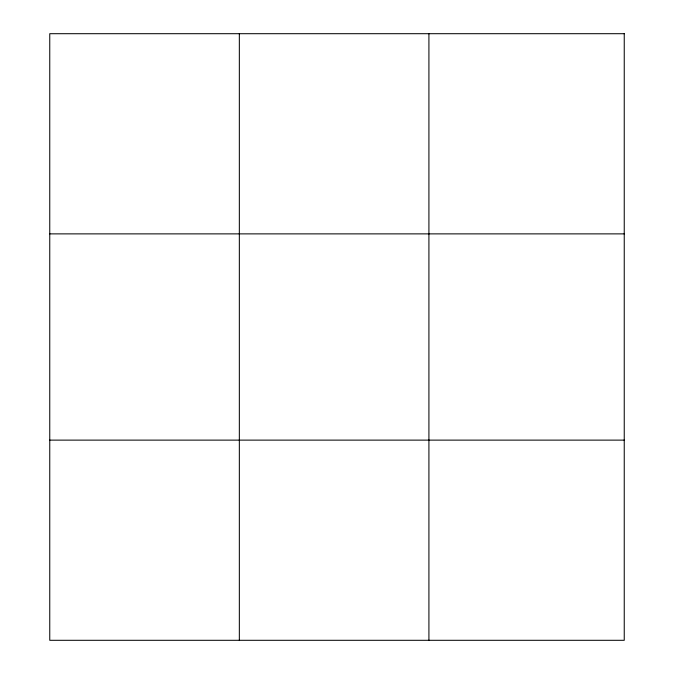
<?xml version="1.0" encoding="UTF-8"?>
<svg xmlns="http://www.w3.org/2000/svg" width="674" height="674" viewBox="0 0 674 674"><rect width="100%" height="100%" fill="white"/><g stroke="black" fill="none" stroke-linecap="round" stroke-linejoin="round"><path stroke-width="1.01" d="M239.337 33.7L239.337 640.3M428.917 33.7L428.917 640.3M49.758 233.878L624.242 233.878M49.758 440.122L624.242 440.122M624.242 33.7L624.242 640.3L49.758 640.3L49.758 33.7L624.242 33.7"/></g></svg>
